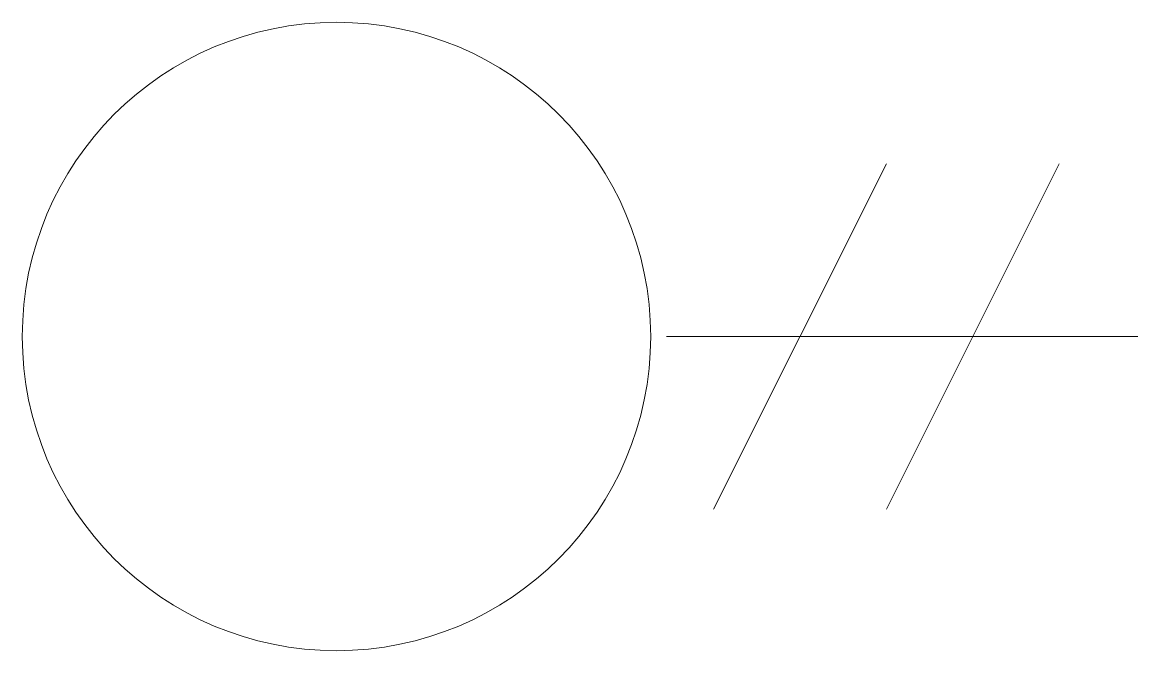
# Model space of a CAD drawing. Header units: inches. Extents: x 21.7 to 24.7, y 13.16 to 14.85.
import ezdxf

# ---------------------------------------------------------------- set-up
doc = ezdxf.new("R2010")
doc.units = ezdxf.units.IN
doc.header["$MEASUREMENT"] = 0

msp = doc.modelspace()

# ---------------------------------------------------------------- linework, layer by layer
at = {"color": 0, "lineweight": 0}
for points in [[(24.026, 14.4682), (23.5603, 13.5369)], [(24.4917, 14.4682), (24.026, 13.5369)], [(23.4333, 14.0025), (24.7033, 14.0025)]]:
    msp.add_lwpolyline(points, dxfattribs=at)
msp.add_circle((22.5443, 14.0025), 0.8467, dxfattribs=at)

doc.saveas('drawing.dxf')
